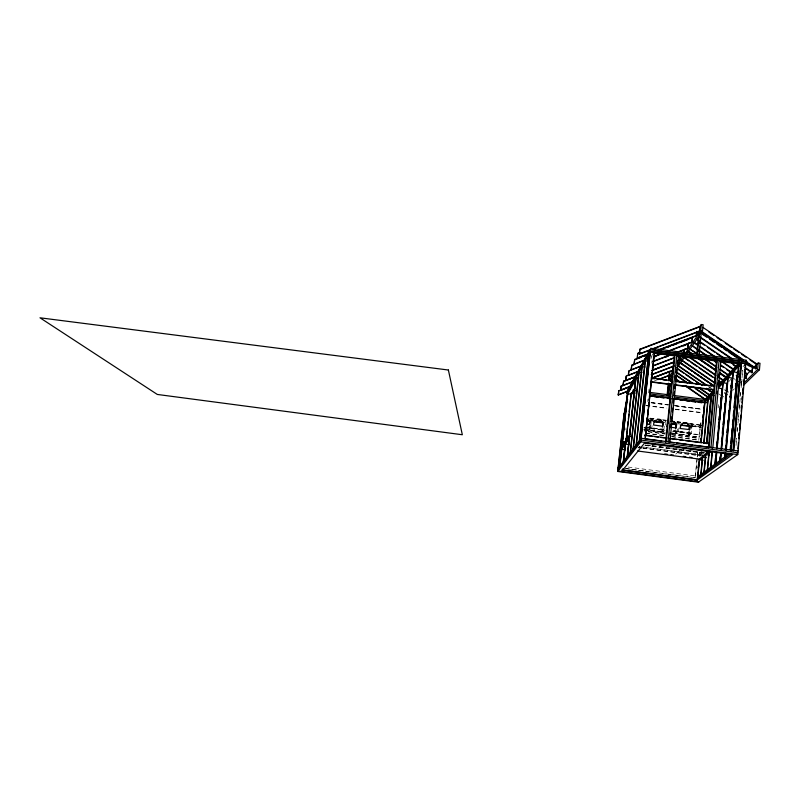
<?xml version="1.0" encoding="UTF-8"?>
<svg xmlns="http://www.w3.org/2000/svg" width="800" height="800" viewBox="0 0 800 800"><rect width="100%" height="100%" fill="white"/><g stroke="black" fill="none" stroke-linecap="round" stroke-linejoin="round"><path stroke-width="0.6" stroke-dasharray="4 3" d="M741 383.46L741.19 381.26M735.99 442.07L736.31 438.38M736.97 431L737.3 427.31M737.95 419.92L738.5 413.77M739.05 407.62L739.48 402.7M740.03 396.55L740.47 391.62M741.02 385.47L741.45 380.55M742 374.4L742.44 369.48M736.01 445.5L736.66 438.11M737.21 431.95L737.87 424.56M737.98 423.32L740.71 392.52M741.15 387.59L741.92 378.97M742.02 377.73L742.68 370.34M718.17 407.89L718.48 404.61M700.9 455.54L701.25 451.81M701.7 453.89L701.93 451.44M702.94 454.43L703.17 451.97M697.58 452.41L695.14 477.95L697.24 458.29M698.74 440.25L701.09 421.19M697.36 457.07L697.82 452.2M671.73 433.71L699.03 437.26L700.57 423.51M689.56 423.85L700.7 425.29L700.55 426.78L690.65 425.5M699.31 455.74L699.66 452.09M699.54 455.79L699.88 452.17M699.58 456.31L700 451.97M699.96 454.72L700.2 452.29M688.31 435.24L688.76 430.61M676.63 431.21L676.47 433.59L688.41 435.14L688.65 432.66L676.63 431.21L676.38 433.69L688.95 435.32L691.31 432.99L673.06 430.64M689.38 430.86L688.89 435.94L691.25 433.62L692.22 423.58L689.99 423.29M675.11 433.52L675.45 430.95L672.97 430.74M676.08 430.26L675.75 433.61L678.58 431.33M677.52 428.91L677.3 431.17L675.2 433.43L671.62 432.96M677.97 424.4L678.19 422.15L679.48 422.32L678 423.96M678.52 431.96L679.25 424.57M661.92 431.81L662.26 429.23L650.33 427.68M662.89 428.55L662.55 431.89L664.58 429.51M664.28 426.05L663.94 429.43L662 431.71L650.07 430.15M665.68 425.09L666.02 421.72M648.73 430.09L649.21 425.48M644.07 429.37L648.8 429.99L649.06 427.52L644.25 427M649.82 425.73L649.36 430.17L651.22 427.78M650.47 425.64L649.99 430.25L651.86 427.86L652.09 425.61M652.56 421.11L652.79 418.86L651.52 418.7L650.58 427.69L648.8 429.99M644.62 431.27L645.01 427.55M647.75 401.55L648.01 399.08M648.67 392.88L649.06 389.17M651.8 363.17L652.06 360.69M625.88 429.75L626.1 427.77M700.89 423.29L700.12 425.85L691.48 424.74M651.25 356.71L653.01 353.59M650.97 358.57L652.05 356.68M650.03 420.7L651.52 418.7M650.66 420.79L652.16 418.78M652.79 418.86L650.92 421.37L651.29 420.87M638.09 448.1L639.56 446.25M664.5 422.58L666.14 420.59L664.86 420.42M663.44 429.5L663.19 431.97L665.22 429.6L644.09 426.86M677.94 431.25L675.75 433.61L670.26 432.89M728.7 381.69L731.06 379.2M743.01 366.64L744.3 365.29M689.18 426.32L692.22 423.58M732.61 390.54L734.38 388.78M740.56 382.62L742.33 380.87M688.41 435.14L690.66 432.9L691.54 423.88L692.18 423.96M700.7 425.29L703.93 426.07M702.22 425.15L699.98 427.34L691.34 426.22M675.7 454.13L677.11 452.78M677.34 452.56L679.98 450.04M654.26 381.02L656.57 380.14M651.26 402.53L668.42 404.73M674.55 405.52L701.51 408.98M651.11 402.67L668.38 404.89M674.55 405.68L701.69 409.16M651.08 402.8L668.21 405M675.56 405.94L702.48 409.4M645.99 405.37L666.84 408.05M675.42 409.16L702.4 412.63M645.81 405.64L666.63 408.32M675.21 409.42L702.15 412.88M650.09 418.14L655.04 418.78M662.46 419.74L666.17 420.22M677.06 421.62L680.69 422.09M649.87 418.37L654.82 419.01M663.49 420.13L665.96 420.45M677.1 421.89L680.82 422.37M689.48 423.49L700.62 424.94M649.6 418.7L653.3 419.17M663.58 420.49L666.05 420.81M676.74 422.21L680.9 422.73M650.77 419.47L653.24 419.79M676.68 422.82L680.38 423.3M651.05 420.37L653.52 420.69M650.8 420.7L653.27 421.02M691.57 425.98L703.78 427.56M644.04 427.48L664.97 430.2M673.59 431.32L700.38 434.8M643.91 427.73L664.98 430.47M672.42 431.44L701.27 435.18M643.99 429.47L665.54 432.28M643.72 429.81L664.58 432.52M671.94 433.48L699.27 437.03M645.99 430.36L665.6 432.91M648.22 431.58L665.46 433.82M671.62 434.63L698.72 438.15M648.03 431.82L665.26 434.06M671.41 434.86L698.47 438.38M645.74 433.08L665.55 435.66M671.75 436.47L698.99 440.02M645.56 433.32L665.35 435.89M671.53 436.7L696.27 439.92M647.35 444.98L651.05 445.47M652.29 445.63L658.46 446.44M659.69 446.6L667.1 447.57M668.34 447.74L674.51 448.55M675.74 448.71L681.92 449.52M683.15 449.68L689.32 450.49M690.56 450.65L695.5 451.3M700.43 451.95L706.59 452.75M645.17 444.97L703.86 452.65M645.26 445.24L704.62 453.02M644.8 445.43L703.15 453.08M643.2 447.02L701.37 454.66M639.32 446.76L703.59 455.2M638.17 447.42L641.84 447.9M643.06 448.06L701.36 455.72M637.99 447.64L641.66 448.12M642.88 448.28L701.1 455.93M628.07 467.03L696.37 476.09M625.52 468.48L643.9 470.93M645.13 471.09L695.38 477.77M625.51 468.6L646.34 471.37M647.4 471.6L661.05 473.32M662.09 473.56L683.11 476.26M684.12 476.48L695.37 477.88M630.56 469.63L633.01 469.95M637.92 470.61L640.38 470.93M646.52 471.75L648.98 472.08M653.89 472.73L656.34 473.05M668.62 474.69L671.08 475.01M675.99 475.67L678.44 475.99M732.39 377.57L735.26 379.53M725.66 390.12L728.71 392.21M724.35 389.73L727.39 391.82M724.49 392.44L728.57 395.24M724.11 392.97L727.18 395.07M708.95 386.68L710.96 388.06M720.97 394.94L723.95 396.99M708.51 386.87L710.57 388.28M718.7 393.87L721.68 395.92"/><path stroke-width="1.2" d="M745.07 364.48L745.79 363.72L737.76 454.56L698.37 482.2L617.73 471.46L623.88 415.01M745.62 361.9L755.81 368.82L756.11 365.33M755.81 368.82L756.59 363.78L702.88 327.35M743.59 383.27L757.6 369.53L758.16 363.05L760 363.28L759.44 369.76L743.56 385.2L744.11 379.03M741.84 359.72L741.02 360.59L741.84 359.72L741.69 361.43M746.85 361.9L746.55 363.82L649.58 351.7L649.86 349.79L746.85 361.9L746.7 363.66L744.83 365.61M744.17 377.05L746.13 378.38L746.87 373.54L744.81 372.14M746.13 378.38L746.87 373.54M744.83 367.94L751.85 372.72L752.05 370.42M751.85 372.71L752.61 367.76L745.5 362.93M735.63 386.82L736.14 384.35L735.76 388.66M730.24 449.61L730.57 445.89M730.79 443.41L731.35 437.22M731.57 434.74L732.13 428.55M732.46 424.84L732.91 419.88M733.24 416.17L733.68 411.22M734.02 407.5L734.46 402.55M734.8 398.83L735.35 392.64M735.57 390.16L736.13 383.97M736.35 381.49L736.91 375.3M730.46 450.6L737.47 372.47L733.36 371.95L726.29 450.05M730.96 450.13L738.46 366.49M731.19 451.11L738.8 366.12L740.91 366.38M733.41 450.63L741.18 363.57M738.8 435.3L739.02 432.81M739.57 426.6L739.79 424.12M741.22 407.97L741.44 405.48M741.99 399.27L742.21 396.78M742.76 390.57L742.98 388.09M744.41 371.94L744.63 369.45M737.95 448.71L738.5 442.49M738.83 438.75L739.27 433.78M739.6 430.04L740.15 423.82M740.37 421.33L740.92 415.11M741.25 411.38L741.69 406.4M742.02 402.67L742.46 397.7M742.79 393.96L743.23 388.99M744.44 375.3L744.88 370.32M745.21 366.59L745.43 364.1M745.94 361.97L746.1 360.25L650.7 348.32L650.51 350.06M746.1 360.25L745.98 361.52L756.19 368.45M719.89 459.33L720.11 456.85M721.48 441.97L721.82 438.25M722.27 433.29L722.61 429.57M723.06 424.61L723.4 420.89M723.86 415.92L724.2 412.2M724.65 407.24L724.99 403.52M725.45 398.56L725.79 394.84M726.24 389.88L726.47 387.4M719.96 461.59L720.76 452.9M721.1 449.17L727.12 383.35L723.19 382.86L717.13 448.65M720.32 460.21L720.99 452.84M721.33 449.15L727.85 377.87M720.63 459.98L721.31 452.6M721.64 448.91L728.16 377.53L732.18 378.03L725.71 449.44M724.72 457.06L724.94 454.6M725.39 449.68L725.72 445.99M726.17 441.08L726.5 437.39M726.95 432.47L727.28 428.78M727.73 423.86L728.06 420.18M728.51 415.26L728.96 410.34M729.4 405.42L729.74 401.73M730.18 396.82L730.52 393.13M730.96 388.21L731.41 383.29M724.93 458.06L725.37 453.13M725.41 456.49L725.74 452.78M725.97 450.3L733.03 372.31M725.73 456.25L725.96 453.77M710.97 447.39L719.08 360.38M717.15 393.72L717.38 391.24M717.96 385.05L718.19 382.57M718.76 376.38L718.99 373.9M710.67 467.28L712.13 451.54M710.95 467.07L712.42 451.31M722.31 380.91L722.16 382.51L718.15 386.84L740.02 363.25L723.19 381.4L723.04 383.02M714.99 463.01L715.43 458.24M716.7 444.48L716.93 442.01M717.5 435.84L717.73 433.37M718.3 427.19L718.53 424.72M718.98 419.78L719.32 416.08M719.78 411.14L720.24 406.2M720.58 402.5L721.03 397.56M721.49 392.62L722.13 388.6L718.29 388.11L740.71 364.08L720.15 361.51L720.9 360.61L712.81 447.64L712.07 448.24M715.18 463.88L716.32 451.54M716.66 447.84L722.13 388.6M715.46 463.77L716.49 452.61M716.83 448.89L722.89 383.18M715.67 463.32L716.12 458.37M717.38 444.74L717.61 442.26M718.18 436.07L718.41 433.59M718.98 427.4L719.2 424.92M719.66 419.97L720.12 415.01M720.46 411.29L720.92 406.34M721.37 401.38L721.72 397.67M722.17 392.71L722.52 389M715.76 463.55L716.79 452.38M700.8 474.5L702.41 457.42M703.84 442.4L707.92 399.23M701.06 474.31L702.67 457.21L706.36 457.7M703.99 443.34L708.19 398.95L710.62 399.26M703.94 472.2L705.57 454.86M706.51 443.63L711 395.94M706.77 443.4L711.27 395.65M704.2 472.01L705.84 454.65L709.59 455.14M707.04 443.17L711.54 395.36L714.01 395.67M716.52 361.05L708.4 447.76L709.12 447.15L717.27 360.16L716.52 361.05L677.99 356.24L678.6 355.32L669.86 442.02L669.28 442.64L669.53 440.17M707.32 469.73L708.97 452.11M707.59 469.53L709.24 451.89L712.1 452.26M695.49 479.8L695.34 481.31L732.63 454.58L644.55 443.03L621.63 471.5M697.45 475.22L697.69 472.79M698.15 467.92L698.5 464.27M700.58 442.36L700.93 438.7M701.37 434.07L701.69 430.73M702.22 425.15L702.37 423.65M702.93 417.76L703.26 414.22M697.59 476.26L697.23 479.96L621.8 469.99M697.7 475.05L697.93 472.64M698.39 467.83L698.73 464.21M700.86 441.88L701.18 438.47M701.64 433.72L701.87 431.26M702.46 425.1L702.81 421.4M703.16 417.71L703.51 414.01M704.06 408.21L704.37 404.98M709.67 450.68L699.31 459.12L697.34 479.88L622.86 469.98L623.03 468.45M700.92 442.23L704.68 402.71L713.82 392.91M697.88 476.63L699.57 458.91M701.12 442.56L705.2 399.47L714.16 389.75M696.36 334.76L696.69 331.37M659.68 349.75L696.25 335.88L696.87 332.08M696.9 334.02L697.68 331.94L699.48 332.16L697.34 354.14L696.67 355.05L698.7 334.24L699.38 333.26L697.57 333.04L696.9 334.02L698.7 334.24M697.57 333.04L697.68 331.94M688.87 429.54L689.18 426.32M689.9 426.8L689.53 429.71L689.9 426.8A4.97 4.77 30.4 0 0 680.65 425.6L680.28 428.51L689.63 429.61M652.87 349.02L699.31 331.42L700.04 326.4L639.93 349.19L639.23 354.19L650.35 349.98M699.15 354.36L701.23 332.96L699.43 332.73L700.7 330.88L701.32 324.52L703.13 324.74L702.51 331.11L700.55 333.94M698.82 351.72L699.05 349.35M699.63 343.43L699.86 341.06M675.57 428.9L676 424.61M671.22 421.23A4.96 4.77 29.7 0 1 676.53 425.06L676.16 427.97L670.38 427.22M683.71 353.33L684.03 350.15M683.96 352.97L684.28 349.79M678.44 351.98L687.64 348.49L688.07 344.17M687.64 348.49L688.32 343.79M680.65 425.6L680.28 428.51M669.85 350.79L691.85 342.33L692.17 339.02M691.85 342.33L692.55 337.52L660.16 349.8M668.49 422.33A4.96 4.77 29.7 0 0 667.29 423.87L666.92 426.77M651.87 378.47L672.51 370.62L673.14 366.32M674.39 355.79L665.62 442.16L666.19 441.54L674.99 354.87L674.39 355.79L654.01 353.24M668.03 441.78L676.79 355.1M670.02 435.24L670.27 432.77M670.77 427.83L671.14 424.13M671.64 419.19L671.89 416.72M672.39 411.78L672.76 408.08M673.26 403.14L673.51 400.67M674.01 395.74L674.38 392.03M674.76 388.33L675.13 384.63M675.63 379.69L676 375.99M676.37 372.28L676.62 369.81M677.25 363.64L677.49 361.17M677.43 360.91L679.75 360.03L680.17 355.88M679.75 360.03L680.3 356.57M662.39 427.19L663.23 422.42M667.1 395.32L668.34 383.17M668.58 380.74L669.72 371.38L652.36 377.98M659.85 379.12L669.11 375.6L669.72 371.38M667.58 394.67L668.7 383.7M669.07 380.04L669.44 376.38L670.97 376.58L673.08 373.53M668.87 393.09L668.62 395.52L670.23 383.89M669.24 389.44L669.61 385.79M670.11 380.93L670.36 378.5M670.48 381.45L670.97 376.58M649.32 424.41L650.03 420.7M649.79 421.71L649.5 424.51L649.79 421.71A4.93 4.76 28.1 0 0 646.51 418.15M636.18 444.78L645.1 361.26M636.37 444.52L645.3 360.89L648.35 361.28M648.39 352.54L648.26 353.78L637.3 357.93M639.36 440.62L648.44 355.22M639.56 440.36L648.65 354.83M640.3 442.48L650 350.98L626.72 393.29L627.35 393.38L650.33 351.79L640.78 441.85L617.73 471.46M640.95 438.54L650.11 352.19M645.26 436.9L645.65 433.2M646.04 429.51L646.43 425.81M646.82 422.11L647.21 418.42M647.6 414.72L648.12 409.79M648.37 407.33L648.89 402.4M649.15 399.93L649.67 395M650.06 391.31L650.45 387.61M650.84 383.91L651.36 378.98M651.62 376.52L652.01 372.82M652.4 369.13L652.92 364.2M653.18 361.73L653.7 356.8M648.98 403.37L645.21 439.1L654.53 352.32M649.24 400.9L653.78 357.79M654.03 355.32L654.29 352.86M654.9 348.84L654.72 350.58L739.24 361.13M627.45 439.82L627.85 436.12L630.32 436.45M648.05 354.16L637.1 358.32L637.79 353.39L640.11 352.51M627.21 456.5L629.13 438.76M629.3 437.15L635.5 379.9M635.93 375.32L635.81 376.46L625.61 380.59L626.24 376.1L638.53 371.5M627.38 456.28L635.85 378.01M627.55 456.05L636.02 377.68L638.87 378.04M639.23 354.19L639.93 349.19M638.84 370L638.72 371.16L628.3 375.38L628.77 371.13M630.24 452.54L638.86 372.56M630.42 452.31L639.04 372.22L641.95 372.59M641.89 364.44L641.76 365.62L631.1 369.95L631.76 365.25L644.73 360.2M633.14 448.75L641.91 367.04M633.33 448.5L642.1 366.68L645.08 367.06M645.07 358.62L644.94 359.84L634.03 364.26L634.7 359.46L647.43 354.63M625.78 380.27L626.24 376.09M618.21 468.26L624.19 413.64M618.4 468.01L618.07 471.03L698.95 481.79M628.47 375.05L628.94 370.79L641.62 365.98M626.72 393.29L626.88 391.82L649.86 349.79M619.38 466.73L627.58 391.78M619.53 466.53L627.64 392.85M627.9 390.01L627.78 391.09L618.21 394.95L627.62 391.37M619.74 466.26L627.8 392.57M619.89 466.06L621.72 449.33L625.32 449.8M621.89 447.81L627.79 393.77L631.36 394.23M631.28 369.6L631.76 365.25M623.35 445.71L623.89 441.91L626.36 442.23M623.5 445.49L623.89 441.91M630.47 385.31L630.35 386.41L620.57 390.36L630.18 386.71M623.28 461.63L625.15 444.43M625.32 442.87L626.04 438.77L625.64 442.41M623.44 461.42L625.31 444.2M625.48 442.64L625.88 439M623.6 461.22L625.47 443.97M634.22 363.9L634.71 359.45M626.13 439.94L627.33 428.9M627.59 426.44L628.13 421.53M628.39 419.08L628.93 414.17M629.19 411.72L631.19 393.31L633.64 393.62M626.25 440.05L631.36 393.02L635.02 393.52M633.14 380.42L633.02 381.54L621.17 386.05L620.57 390.36M627.28 440.06L627.85 436.12M618.21 394.95L618.79 390.74L629.21 386.78M618.35 394.67L618.79 390.74M620.72 390.07L621.17 386.05M623.65 381.18L623.04 385.58L623.65 381.18L635.18 376.8M623.88 415.37L626.81 398.8M626.49 401.77L623.96 415.72L625.19 413.67M637.79 353.39L639.91 352.9M627.64 394.05L635.68 379.58M631.2 394.51L635.02 387.84M623.8 417.2L625.02 415.16M672.27 367.59L673.66 365.54M683.34 351.18L684.72 349.13M687.49 345.03L688.87 342.98M699.24 327.59L701.32 324.52M698.81 333.15L699.48 332.16M668.96 377.09L672.93 371.3M677.12 365.21L683.4 356.07M685.49 353.02L698.75 333.72M677.31 367.44L685.06 356.27M687.17 353.23L699.14 335.97M621.73 448.03L629.48 436.9M621.57 449.54L629.3 438.51M629.1 444.57L625.39 444.09M618.27 467.64L619.45 466.09M618.06 468.45L641.16 438.27L738.08 450.94M617.9 469.96L640.97 440.06L737.92 452.75L737.09 453.34M676.53 425.06L676.44 425.17A4.95 4.76 29.7 0 0 671.13 421.34M718.23 385.33L738.57 363.26M705.06 400.96L714.06 391.26L705.06 400.96L674.41 397.05M737.13 372.83L738.95 370.91M756.59 363.78L756.21 364.16L750.02 359.97M735.36 385.93L737.11 384.17M745.88 375.37L750.27 370.97M752.02 369.21L758.16 363.05M729.57 397L731.32 395.29M702.3 456.09L702.82 455.66M706.12 452.96L707.93 451.48M709.24 451.89L699.48 459.8L703.11 460.28M697.53 476.89L728.74 454.05M697.38 478.43L730.77 454.23M652.62 365.88L674.6 357.54M652.42 366.23L674.37 357.89M677.83 356.58L680.14 355.7M652.06 370.29L674.17 361.89M677.66 360.57L679.99 359.68M652.48 370.23L674.39 361.91M623.49 381.49L635.63 376.78M651.86 370.62L673.94 362.24M651.19 374.65L674 365.97M621.02 386.35L632.85 381.85M652.16 374.52L673.78 366.3M652.06 378.16L672.73 370.31M657.73 379.7L669.32 375.3M639.73 349.59L699.75 326.84M639.43 353.8L650.57 349.58M653.1 348.62L699.6 330.99M658.77 349.79L696.53 335.47M635.67 359.39L641.45 357.19M643.76 356.32L647.23 355M659.93 350.18L664.55 348.43M666.87 347.56L670.33 346.24M672.64 345.36L677.26 343.61M679.57 342.74L687.66 339.67M654.26 356.3L659.99 354.12M669.17 350.64L692.12 341.94M653.69 356.93L661.77 353.86M631.58 365.6L633.88 364.73M653.48 357.29L655.79 356.42M683.45 345.92L685.76 345.04M653.35 361.22L670.62 354.67M676.38 352.48L687.89 348.12M653.14 361.58L671.6 354.6M665.61 357.14L667.91 356.27M657.81 419.61L658.8 419.64M700.7 330.88L702.51 331.11M741.69 361.44L746.7 362.06M649.67 351.53L746.7 363.66M757.6 369.53L759.44 369.76M651.02 377.98L671.86 380.62M675.54 381.09L714.76 386.06M652.05 378.46L654.49 378.77M656.94 379.08L660.61 379.55M663.06 379.86L666.74 380.32M670.41 380.79L672.86 381.1M676.53 381.57L686.32 382.81M688.77 383.12L692.44 383.58M694.89 383.89L698.56 384.36M701.01 384.67L704.68 385.13M707.13 385.44L712.03 386.06M650.63 381.67L671.48 384.32M675.16 384.78L714.41 389.77M650.43 381.99L671.26 384.63M674.93 385.1L714.13 390.07M632.9 390.24L635.38 390.56M650.24 392.45L669.11 394.86M673.92 395.48L705.2 399.47M632.73 391.72L635.18 392.03M649.89 393.91L670.73 396.58M626.88 391.82L627.51 391.9M649.74 395.4L670.58 398.07M674.26 398.54L707.34 402.74M649.57 395.66L670.39 398.32M674.06 398.79L704.68 402.71M631.13 393.43L633.58 393.74M649.49 395.78L651.94 396.09M654.39 396.4L658.06 396.87M661.73 397.34L664.18 397.65M667.85 398.12L670.3 398.44M673.97 398.91L676.42 399.22M680.09 399.69L682.54 400M686.22 400.47L688.66 400.79M692.34 401.26L696.01 401.72M698.46 402.04L702.13 402.51M649.31 396.06L651.75 396.37M654.2 396.68L657.86 397.15M661.53 397.62L663.98 397.93M667.64 398.4L671.31 398.87M673.76 399.18L676.2 399.5M679.87 399.97L682.32 400.28M685.98 400.75L689.65 401.22M692.1 401.53L695.76 402M698.21 402.31L701.88 402.78M626.68 399.54L627.68 399.66M657.51 419.1L659.99 419.42M661.24 419.96L658.83 419.65L659.8 419.87M672.15 421.37L674.57 421.68M683.09 422.78L687.91 423.41M654.51 421.18L656.98 421.5M660.69 421.98L663.16 422.3M653.68 421.18L663.87 422.5M646.91 420.47L650.62 420.95M654.32 421.43L656.79 421.74M659.27 422.07L662.96 422.54M671.5 423.66L675.3 424.14M683.73 425.24L687.4 425.71M647.29 420.9L650.29 421.28M654.49 421.83L663.46 422.99M671.24 424L676.63 424.7M680.84 425.24L689.81 426.4M647.27 424.11L649.57 424.41M644.83 435.1L667.09 438.01M669.56 438.33L709.13 443.49M644.66 435.35L652.09 436.32M654.56 436.65L658.27 437.13M660.74 437.45L664.46 437.94M669.4 438.58L676.83 439.55M679.3 439.88L683.01 440.36M685.49 440.68L701.57 442.78M704.04 443.1L707.75 443.59M645.68 439.02L661.76 441.12M670.42 442.26L674.13 442.74M676.61 443.06L686.5 444.36M688.98 444.68L692.69 445.17M695.16 445.49L708.77 447.27M625.72 439.24L628.19 439.56M640.78 441.85L737.76 454.56M672.14 446.04L674.58 446.36M690.45 448.43L692.89 448.75M645.28 442.78L648.99 443.27M651.47 443.59L655.18 444.08M657.66 444.4L661.37 444.89M663.85 445.22L667.56 445.7M670.04 446.03L673.75 446.51M676.23 446.84L679.94 447.32M682.42 447.65L686.13 448.14M688.61 448.46L692.32 448.95M694.8 449.27L709.66 451.22M623.74 442.14L626.2 442.46M664.75 453.93L667.22 454.25M670.93 454.74L673.4 455.07M683.3 456.37L685.77 456.69M689.48 457.18L691.95 457.51M637.47 450.98L699.31 459.12M708.77 331.98L713.93 335.48M717.02 337.58L721.14 340.38M725.27 343.18L731.46 347.37M733.52 348.77L738.68 352.27M741.77 354.37L745.9 357.17M702.43 331.94L743.67 359.94L743.31 360.33L701.1 331.66M700.78 332.55L741.43 360.17M702.53 334.35L706.58 337.11M709.63 339.17L714.7 342.62M716.73 344L721.8 347.45M723.83 348.83L726.88 350.89M728.91 352.27L737.02 357.79M739.05 359.17L741.08 360.55M746.16 364L749.2 366.06M700.34 337.07L731.78 358.46M745.19 367.58L752.21 372.35M700.05 337.48L731.45 358.84M696.35 339.13L724.19 358.09M731.4 363.01L736.56 366.52M700.19 342.34L704.31 345.14M707.4 347.25L714.6 352.16M716.66 353.56L721.81 357.06M733.14 364.78L735.2 366.18M744.46 372.49L746.52 373.89M693.85 342.15L697.91 344.92M699.94 346.3L716.18 357.38M722.27 361.53L733.44 369.14M744.52 376.7L746.48 378.03M693.58 342.55L697.63 345.31M699.66 346.69L713.85 356.37M720.95 361.21L733.11 369.5M692.07 345.4L707.48 355.92M713.65 360.13L716.73 362.23M720.84 365.04L731.11 372.05M736.25 375.56L738.3 376.96M693.86 347.18L696.94 349.28M700.02 351.38L706.17 355.59M714.38 361.19L716.43 362.59M720.53 365.39L723.61 367.49M726.69 369.59L730.79 372.4M696.71 353.19L689.33 348.7L697.46 354.26M705.86 359.45L716.03 366.4M720.1 369.18L728.24 374.74M736.21 380.19L738.13 381.5M704.56 359.12L716.75 367.44M719.8 369.53L727.92 375.08M688.25 351.04L692.36 353.84M699.54 358.76L715.96 369.99M720.06 372.8L726.22 377.01M735.45 383.32L737.51 384.73M687.98 351.41L692.08 354.21M697.21 357.72L716.67 371.03M719.75 373.14L725.9 377.34M687.86 351.58L690.94 353.69M699.15 359.3L715.57 370.53M719.67 373.34L723.78 376.15M689.59 357.04L715.1 374.51M719.18 377.3L723.26 380.1M689.34 357.4L715.83 375.54M718.89 377.64L722.96 380.43M730.77 385.77L732.64 387.05M684.07 357.14L715.78 378.87M718.85 380.98L721.92 383.08M684.85 358.18L688.94 360.99M690.98 362.39L697.11 366.59M699.15 367.99L712.43 377.09M718.56 381.3L720.6 382.7M681.61 359.89L714.4 382.39M681.37 360.23L715.14 383.41M680.33 362.64L714.05 385.81M680.21 362.81L713.9 385.95M680.09 362.97L684.18 365.78M686.22 367.18L692.34 371.39M694.38 372.79L707.65 381.91M710.71 384.01L713.78 386.11M677.87 365.31L706.95 385.3M677.64 365.64L706.46 385.45M711.6 388.99L713.66 390.41M676.73 367.92L702.29 385.51M706.38 388.32L712.51 392.54M677.53 368.94L683.66 373.16M685.7 374.56L693.87 380.18M695.91 381.59L699.99 384.4M708.16 390.02L710.2 391.43M676.3 371.89L693.45 383.71M699.5 387.88L709.59 394.82M676.08 372.21L692.2 383.31M698.24 387.48L710.33 395.81M676.36 375.1L687.61 382.87M693.75 387.1L708.08 396.98M676.12 375.4L687.33 383.13M695.48 388.75L707.82 397.26M670.84 375.49L672.87 376.89M675.92 379L679.99 381.8M686.08 386.01L705.38 399.33M670.63 375.8L672.66 377.2M675.7 379.3L679.76 382.1M685.85 386.3L705.13 399.61M680.56 425.7A4.97 4.77 30.4 0 1 689.81 426.9M740.82 363.95L733.06 450.89L733.76 450.37L741.53 363.19L740.82 363.95M663.18 423.33L662.81 426.24L653.59 425.04L653.88 422.24A4.95 4.77 29 0 1 663.09 423.44L663.18 423.33M448.38 370.02L40 317.8L157.31 394.45L462.33 434.74L448.38 370.02"/></g></svg>
